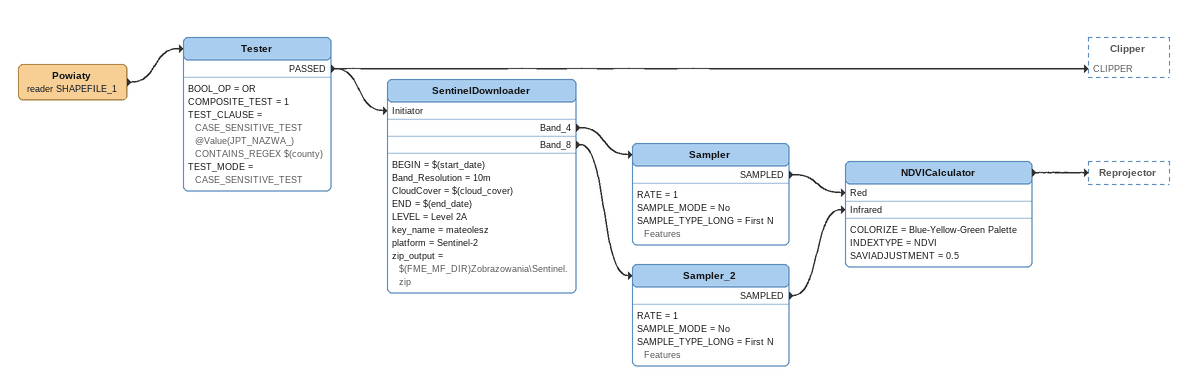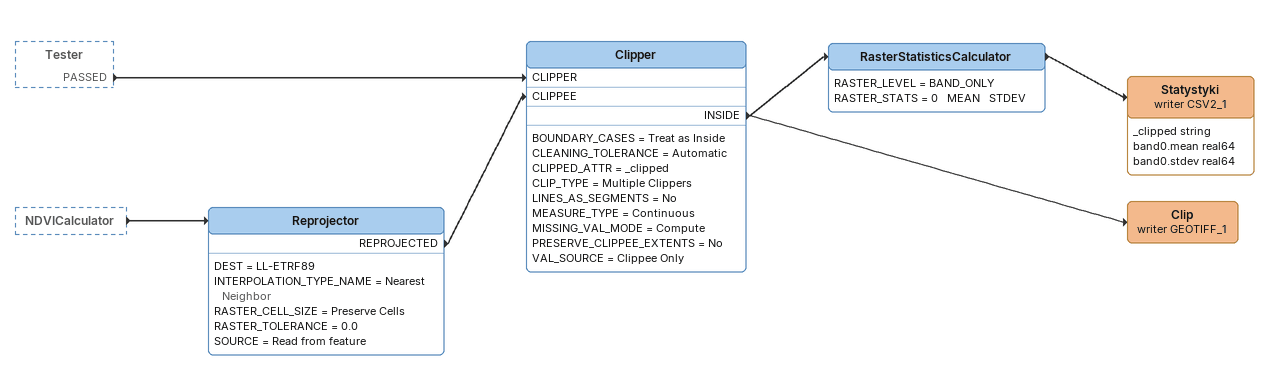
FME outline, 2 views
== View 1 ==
Powiaty (reader SHAPEFILE_1)
    -> Tester
Tester
    BOOL_OP = OR
    COMPOSITE_TEST = 1
    TEST_CLAUSE = CASE_SENSITIVE_TEST @Value(JPT_NAZWA_) CONTAINS_REGEX $(county)
    TEST_MODE = CASE_SENSITIVE_TEST
    PASSED -> SentinelDownloader [Initiator]
    PASSED -> Clipper [CLIPPER]
SentinelDownloader
    BEGIN = $(start_date)
    Band_Resolution = 10m
    CloudCover = $(cloud_cover)
    END = $(end_date)
    LEVEL = Level 2A
    key_name = mateolesz
    platform = Sentinel-2
    zip_output = $(FME_MF_DIR)Zobrazowania\Sentinel.zip
    Band_4 -> Sampler
    Band_8 -> Sampler_2
Sampler
    RATE = 1
    SAMPLE_MODE = No
    SAMPLE_TYPE_LONG = First N Features
    SAMPLED -> NDVICalculator [Red]
Sampler_2
    RATE = 1
    SAMPLE_MODE = No
    SAMPLE_TYPE_LONG = First N Features
    SAMPLED -> NDVICalculator [Infrared]
NDVICalculator
    COLORIZE = Blue-Yellow-Green Palette
    INDEXTYPE = NDVI
    SAVIADJUSTMENT = 0.5
    -> Reprojector

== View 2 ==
Tester [outside]
    PASSED -> Clipper [CLIPPER]
NDVICalculator [outside]
    -> Reprojector
Reprojector
    DEST = LL-ETRF89
    INTERPOLATION_TYPE_NAME = Nearest Neighbor
    RASTER_CELL_SIZE = Preserve Cells
    RASTER_TOLERANCE = 0.0
    SOURCE = Read from feature
    REPROJECTED -> Clipper [CLIPPEE]
Clipper
    BOUNDARY_CASES = Treat as Inside
    CLEANING_TOLERANCE = Automatic
    CLIPPED_ATTR = _clipped
    CLIP_TYPE = Multiple Clippers
    LINES_AS_SEGMENTS = No
    MEASURE_TYPE = Continuous
    MISSING_VAL_MODE = Compute
    PRESERVE_CLIPPEE_EXTENTS = No
    VAL_SOURCE = Clippee Only
    INSIDE -> Clip (writer GEOTIFF_1)
    INSIDE -> RasterStatisticsCalculator
RasterStatisticsCalculator
    RASTER_LEVEL = BAND_ONLY
    RASTER_STATS = 0   MEAN   STDEV
    -> Statystyki (writer CSV2_1)
Statystyki (writer CSV2_1)
    attributes: _clipped string, band0.mean real64, band0.stdev real64
Clip (writer GEOTIFF_1)
